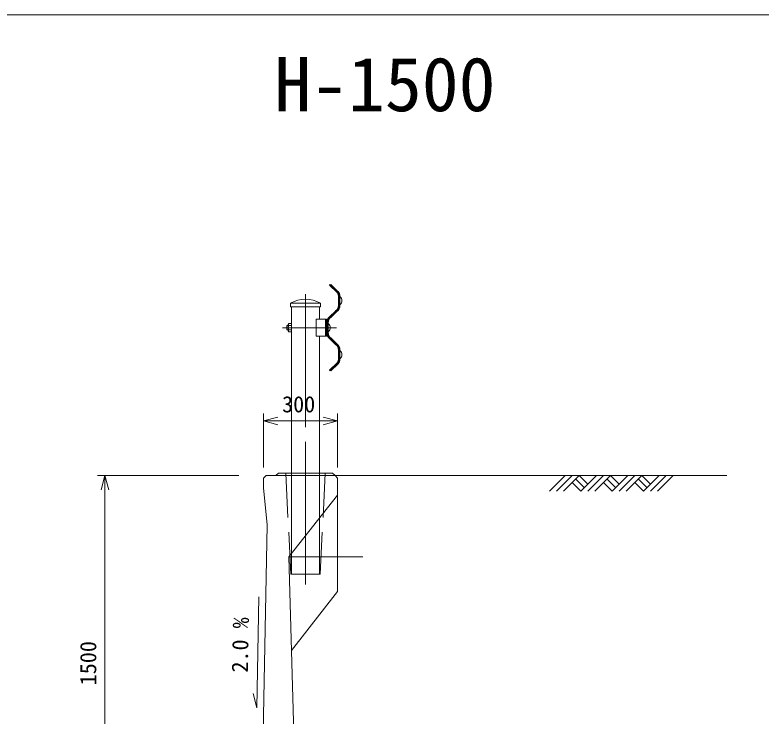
# Model space of a CAD drawing. Units: millimetres, scale not verified. Extents: x -414 to 386, y -556 to 556.
# Drawn here: x -163.5 to -62.6, y 460.8 to 555.7 of the extents above; entities that cross this region are included whole.
import ezdxf
from ezdxf.enums import TextEntityAlignment as Align

# ---------------------------------------------------------------- set-up
doc = ezdxf.new("R2010")
doc.units = ezdxf.units.MM
doc.header["$LTSCALE"] = 2
doc.linetypes.add('CHAIN2', pattern=[12, 9, -1, 1, -1])
doc.linetypes.add('DASHED3', pattern=[4, 3, -1])
doc.layers.add('0-0_0', color=2, linetype='Continuous', lineweight=18)
doc.styles.add('ＭＳ ゴシック', font='')
doc.styles.get('ＭＳ ゴシック').set_extended_font_data('MS Gothic')

msp = doc.modelspace()

# ---------------------------------------------------------------- linework, layer by layer
at = {"layer": '0-0_0', "color": 7}
for p, q in [((-120.933, 519.125), (-120.859, 519.202)), ((-119.96, 518.175), (-120.933, 519.125)), ((-119.886, 518.251), (-120.859, 519.202)), ((-120.826, 519.125), (-120.752, 519.202)), ((-119.853, 518.175), (-120.826, 519.125)), ((-119.764, 518.237), (-120.752, 519.202)), ((-119.741, 516.388), (-119.741, 517.655)), ((-119.634, 516.388), (-119.634, 517.655)), ((-119.634, 516.388), (-119.634, 517.655)), ((-119.527, 516.388), (-119.527, 517.655)), ((-122.184, 516.7), (-126.204, 516.7)), ((-126.204, 516.7), (-126.204, 516.2)), ((-122.184, 516.2), (-126.204, 516.2)), ((-126.099, 516.2), (-126.099, 480.034)), ((-122.289, 516.2), (-122.289, 514.534)), ((-122.184, 516.7), (-122.184, 516.2)), ((-120.12, 515.624), (-120.918, 514.876)), ((-120.047, 515.546), (-120.845, 514.798)), ((-120.014, 515.624), (-120.812, 514.876)), ((-119.941, 515.546), (-120.739, 514.798)), ((-126.533, 513.799), (-126.45, 513.944)), ((-126.449, 513.944), (-126.099, 513.944)), ((-121.481, 514.534), (-121.481, 512.2)), ((-121.33, 512.2), (-121.33, 514.534)), ((-121.224, 513.367), (-121.224, 514.034)), ((-121.117, 513.367), (-121.117, 514.034)), ((-126.699, 513.655), (-126.099, 513.655)), ((-126.699, 513.655), (-126.699, 513.079)), ((-126.699, 513.079), (-126.099, 513.079)), ((-126.533, 512.935), (-126.449, 512.79)), ((-126.532, 513.799), (-126.532, 512.935)), ((-121.224, 513.367), (-121.224, 512.7)), ((-121.117, 513.367), (-121.117, 512.7)), ((-126.449, 512.79), (-126.099, 512.79)), ((-121.33, 512.2), (-122.747, 512.2)), ((-122.289, 512.2), (-122.289, 480.034)), ((-120.12, 511.11), (-120.918, 511.858)), ((-120.047, 511.188), (-120.845, 511.936)), ((-120.013, 511.11), (-120.812, 511.858)), ((-119.941, 511.188), (-120.739, 511.936)), ((-119.741, 510.346), (-119.741, 509.079)), ((-119.634, 510.346), (-119.634, 509.079)), ((-119.634, 510.346), (-119.634, 509.079)), ((-119.527, 510.346), (-119.527, 509.079)), ((-119.96, 508.559), (-120.933, 507.609)), ((-119.885, 508.483), (-120.858, 507.532)), ((-119.853, 508.559), (-120.826, 507.609)), ((-119.779, 508.483), (-120.752, 507.532)), ((-120.933, 507.609), (-120.859, 507.533)), ((-120.827, 507.609), (-120.752, 507.533))]:
    msp.add_line(p, q, dxfattribs=at)
at = {"layer": '0-0_0', "color": 7, "linetype": 'CHAIN2'}
for p, q in [((-124.194, 517.909), (-124.194, 478.648)), ((-119.989, 513.367), (-127.298, 513.367))]:
    msp.add_line(p, q, dxfattribs=at)
at = {"layer": '0-0_0', "color": 4}
for p, q in [((-129.86, 501.754), (-129.86, 494.436)), ((-119.86, 501.754), (-119.86, 494.436)), ((-129.86, 500.754), (-127.929, 501.272)), ((-129.86, 500.754), (-119.86, 500.754)), ((-129.86, 500.754), (-127.929, 500.237)), ((-119.86, 500.754), (-121.792, 501.272)), ((-119.86, 500.754), (-121.792, 500.237)), ((-152.343, 493.367), (-133.221, 493.367)), ((-151.343, 493.367), (-150.825, 491.435)), ((-130.787, 461.963), (-130.487, 476.96)), ((-130.787, 461.963), (-131.266, 463.905))]:
    msp.add_line(p, q, dxfattribs=at)
at = {"layer": '0-0_0', "linetype": 'CHAIN2'}
msp.add_line((-124.194, 480.034), (-124.194, 497.034), dxfattribs=at)
at = {"layer": '0-0_0'}
for p, q in [((-127.86, 493.7), (-128.194, 493.367)), ((-120.527, 493.7), (-127.86, 493.7)), ((-120.527, 493.7), (-120.194, 493.367)), ((-129.527, 493.367), (-129.86, 493.034)), ((-129.86, 491.7), (-129.86, 493.034)), ((-120.194, 493.367), (-129.527, 493.367)), ((-120.194, 493.367), (-119.86, 493.034)), ((-120.194, 493.367), (-67.202, 493.367)), ((-119.86, 477.7), (-119.86, 493.034)), ((-91.17, 491.246), (-89.049, 493.367)), ((-90.227, 491.246), (-88.106, 493.367)), ((-89.284, 491.246), (-87.163, 493.367)), ((-87.634, 492.896), (-86.456, 491.717)), ((-87.163, 493.367), (-85.984, 492.189)), ((-85.984, 491.246), (-83.863, 493.367)), ((-85.042, 491.246), (-82.92, 493.367)), ((-83.392, 492.896), (-82.213, 491.717)), ((-82.92, 493.367), (-81.742, 492.189)), ((-82.685, 491.246), (-80.563, 493.367)), ((-81.742, 491.246), (-79.62, 493.367)), ((-80.799, 491.246), (-78.678, 493.367)), ((-79.149, 492.896), (-77.971, 491.717)), ((-78.678, 493.367), (-77.499, 492.189)), ((-78.442, 491.246), (-76.321, 493.367)), ((-77.499, 491.246), (-75.378, 493.367)), ((-76.556, 491.246), (-74.435, 493.367)), ((-129.36, 486.7), (-129.86, 491.7)), ((-83.863, 492.424), (-82.685, 491.246)), ((-79.62, 492.424), (-78.442, 491.246)), ((-119.86, 490.7), (-126.447, 482.367)), ((-129.36, 486.7), (-130.227, 443.367)), ((-126.447, 482.367), (-125.658, 454.709)), ((-126.447, 482.367), (-116.447, 482.367)), ((-119.86, 477.7), (-126.085, 469.7))]:
    msp.add_line(p, q, dxfattribs=at)
at = {"layer": '0-0_0', "linetype": 'DASHED3'}
for p, q in [((-126.86, 493.7), (-126.194, 480.034)), ((-121.527, 493.7), (-122.194, 480.034)), ((-122.194, 480.034), (-126.194, 480.034))]:
    msp.add_line(p, q, dxfattribs=at)
at = {"layer": '0-0_0', "color": 7}
msp.add_lwpolyline([(-414.48, 5.676), (385.52, 5.676), (385.52, 555.676), (-414.48, 555.676)], close=True, dxfattribs=at)
msp.add_lwpolyline([(-121.33, 514.534), (-122.747, 514.534), (-122.747, 512.2)], dxfattribs=at)
at = {"layer": '0-0_0', "color": 4}
msp.add_lwpolyline([(-151.343, 443.367), (-151.343, 493.367), (-151.861, 491.435)], dxfattribs=at)
at = {"layer": '0-0_0'}
msp.add_lwpolyline([(-88.106, 492.424), (-86.927, 491.246), (-84.806, 493.367)], dxfattribs=at)
at = {"layer": '0-0_0', "color": 7}
for centre, radius, start, end in [((-120.467, 517.655), 0.727, 359.99997, 45.67816), ((-120.467, 517.655), 0.833, 359.99997, 45.67827), ((-120.361, 517.655), 0.727, 359.99997, 45.67816), ((-120.361, 517.655), 0.833, 359.99997, 45.67827), ((-124.194, 513.179), 4.054, 60.27902, 119.72096), ((-119.961, 517.022), 0.701, 308.26753, 51.73245), ((-120.701, 516.388), 0.96, 307.53062, 0.00003), ((-120.701, 516.388), 1.067, 307.53072, 0.00003), ((-120.594, 516.388), 0.96, 307.53062, 0.00003), ((-120.594, 516.388), 1.067, 307.53072, 0.00003), ((-120.264, 514.034), 1.067, 127.53064, 180), ((-120.157, 514.034), 1.067, 127.53064, 180), ((-120.264, 514.034), 0.96, 127.53053, 180), ((-120.157, 514.034), 0.96, 127.53053, 180), ((-121.551, 513.367), 0.701, 308.26753, 51.73247), ((-126.365, 513.799), 0.167, 179.99997, 240.00012), ((-125.993, 513.367), 0.539, 147.72243, 212.27754), ((-126.365, 512.935), 0.167, 119.99986, 180.00002), ((-120.264, 512.7), 1.067, 179.99998, 232.46935), ((-120.157, 512.7), 1.067, 179.99998, 232.46935), ((-120.264, 512.7), 0.96, 179.99998, 232.46945), ((-120.157, 512.7), 0.96, 179.99998, 232.46945), ((-120.701, 510.346), 0.96, 359.99997, 52.46938), ((-120.701, 510.346), 1.067, 359.99997, 52.46928), ((-120.594, 510.346), 0.96, 359.99997, 52.46938), ((-120.594, 510.346), 1.067, 359.99997, 52.46928), ((-119.961, 509.712), 0.701, 308.26753, 51.73247), ((-120.467, 509.079), 0.727, 314.32184, 0.00002), ((-120.467, 509.079), 0.833, 314.32172, 0.00003), ((-120.361, 509.079), 0.727, 314.32184, 0.00002), ((-120.361, 509.079), 0.833, 314.32172, 0.00003)]:
    msp.add_arc(centre, radius, start, end, dxfattribs=at)

# ---------------------------------------------------------------- texts
at = {"layer": '0-0_0', "color": 7, "style": 'ＭＳ ゴシック'}
for s, height, p in [('H-1500', 7.331, (-128.408, 540.45)), ('300', 2.199, (-127.36, 501.254))]:
    msp.add_text(s, height=height, dxfattribs=at).set_placement(p, align=Align.BOTTOM_LEFT)
for s, rotation, p in [('2.0 %', 88.854, (-131.342, 466.68)), ('1500', 90, (-151.843, 464.992))]:
    msp.add_text(s, height=2.199, rotation=rotation, dxfattribs=at).set_placement(p, align=Align.BOTTOM_LEFT)

doc.saveas('drawing.dxf')
